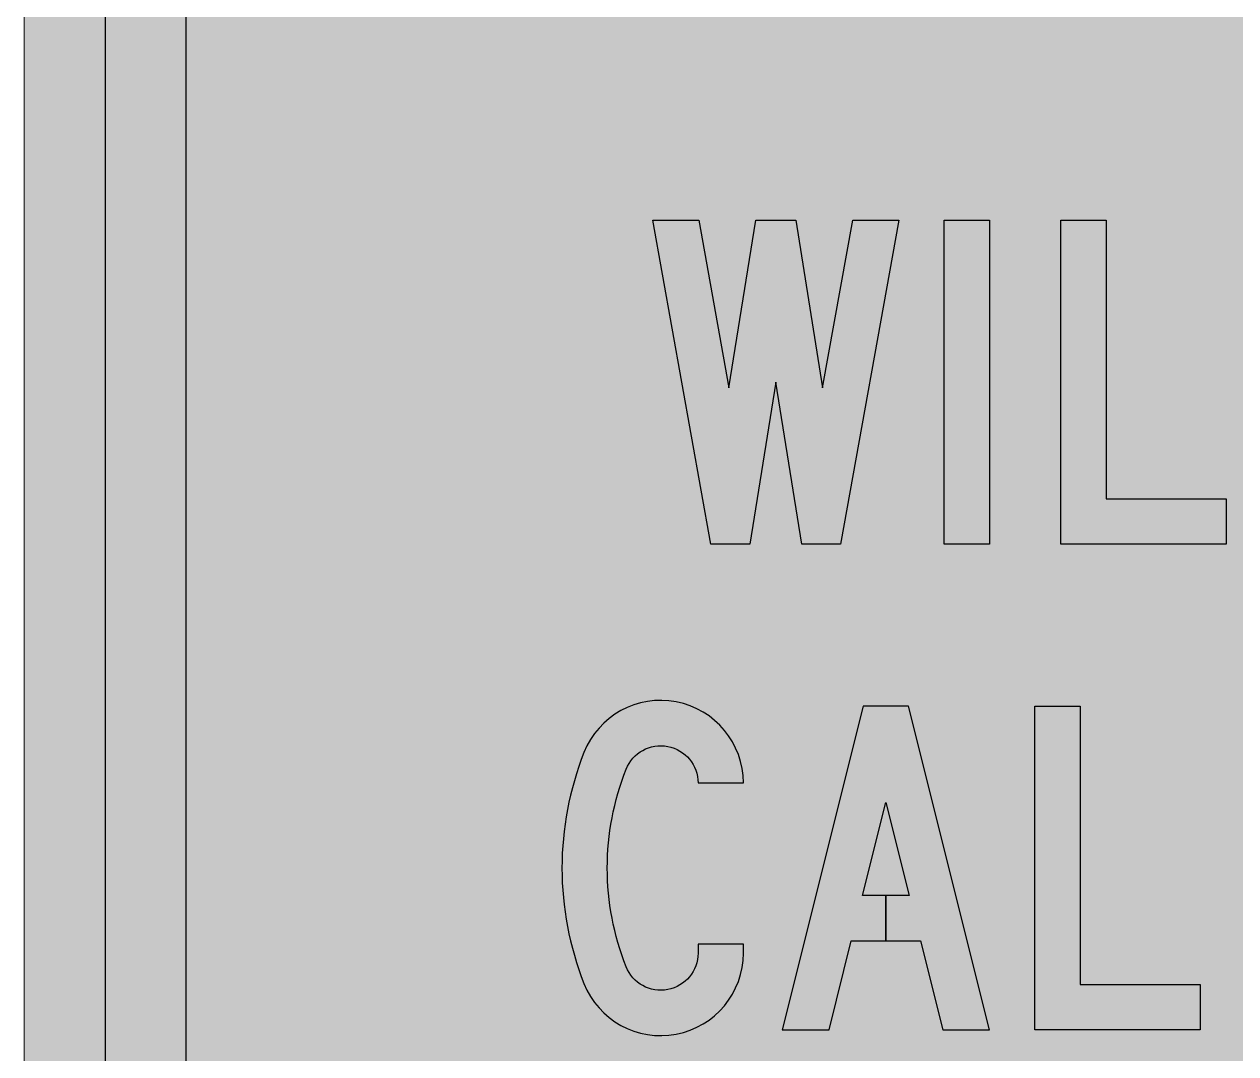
# Model space of a CAD drawing. Header units: millimetres. Extents: x 4103 to 4403, y 3794 to 4144.
# Drawn here: x 4103.4 to 4178.2, y 3842.3 to 3905.9 of the extents above; entities that cross this region are included whole.
import ezdxf

# ---------------------------------------------------------------- set-up
doc = ezdxf.new("R2010")
doc.units = ezdxf.units.MM
doc.layers.add('GREEN', color=7, linetype='Continuous', true_color=0x007f00)
doc.layers.add('GSCOLORFILL', color=7, linetype='Continuous', lineweight=0)

# ---------------------------------------------------------------- blocks, each defined once
blk = doc.blocks.new('NR-GM-31-6')
at = {"layer": 'GREEN', "true_color": 0x007f00}
blk.add_hatch(color=96, dxfattribs=at).paths.add_polyline_path([(-124.952, 5), (124.998, 5, 0.414214), (144.998, 25), (144.998, 325, 0.414214), (124.998, 345), (-125.002, 345, 0.414214), (-145.002, 325), (-145.002, 25, 0.414214), (-125.002, 5), (-125.002, 10, -0.414214), (-140.002, 25), (-140.002, 325, -0.414214), (-125.002, 340), (124.998, 340, -0.414214), (139.998, 325), (139.998, 25, -0.414214), (124.998, 10), (-124.952, 10)])
at = {"layer": 'GREEN', "linetype": 'Continuous', "true_color": 0x007f00}
for points in [[(-106.494, 89.649), (-104.838, 100), (-102.367, 100), (-100.711, 89.649), (-98.847, 100), (-96.002, 100), (-99.602, 80), (-102.002, 80), (-103.602, 90), (-105.202, 80), (-107.602, 80), (-111.202, 100), (-108.358, 100)], [(-93.202, 100), (-90.402, 100), (-90.402, 80), (-93.202, 80)], [(-86.002, 100), (-83.202, 100), (-83.202, 82.8), (-75.802, 82.8), (-75.802, 80), (-86.002, 80)], [(-108.403, 65.25), (-105.603, 65.25, 0.827503), (-115.445, 67.125, 0.190476), (-115.445, 52.875, 0.827503), (-105.603, 54.75), (-105.603, 55.3), (-108.403, 55.3), (-108.403, 54.75, -0.827503), (-112.841, 53.904, -0.190476), (-112.841, 66.096, -0.827503)], [(-95.402, 70), (-98.202, 70), (-103.202, 50), (-100.316, 50), (-98.941, 55.5), (-96.802, 55.5), (-96.802, 58.3), (-98.241, 58.3), (-96.802, 64.055), (-95.364, 58.3), (-96.801, 58.3), (-96.801, 55.5), (-94.664, 55.5), (-93.289, 50), (-90.402, 50)], [(-87.602, 70), (-84.802, 70), (-84.802, 52.8), (-77.402, 52.8), (-77.402, 50), (-87.602, 50)]]:
    blk.add_hatch(color=96, dxfattribs=at).paths.add_polyline_path(points)
at = {"layer": 'GSCOLORFILL', "true_color": 0xf5f5f5, "transparency": 33554687}
blk.add_hatch(color=7, dxfattribs=at).paths.add_polyline_path([(-125.002, 0), (124.998, 0, 0.414214), (149.998, 25), (149.998, 325, 0.414214), (124.998, 350), (-125.002, 350, 0.414214), (-150.002, 325), (-150.002, 25, 0.414214)])
at = {"layer": 'GREEN', "linetype": 'Continuous', "transparency": 33554687}
blk.add_lwpolyline([(-124.952, 5), (124.998, 5, 0.414214), (144.998, 25), (144.998, 325, 0.414214), (124.998, 345), (-125.002, 345, 0.414214), (-145.002, 325), (-145.002, 25, 0.414214), (-125.002, 5), (-125.002, 10, -0.414214), (-140.002, 25), (-140.002, 325, -0.414214), (-125.002, 340), (124.998, 340, -0.414214), (139.998, 325), (139.998, 25, -0.414214), (124.998, 10), (-124.952, 10), (-124.952, 5)], format="xyb", close=True, dxfattribs=at).dxf.unprotected_set("ltscale", 0)
at = {"layer": 'GREEN', "color": 96, "true_color": 0x007f00}
for points in [[(-106.494, 89.649), (-104.838, 100), (-102.367, 100), (-100.711, 89.649), (-98.847, 100), (-96.002, 100), (-99.602, 80), (-102.002, 80), (-103.602, 90), (-105.202, 80), (-107.602, 80), (-111.202, 100), (-108.358, 100)], [(-93.202, 100), (-90.402, 100), (-90.402, 80), (-93.202, 80)], [(-86.002, 100), (-83.202, 100), (-83.202, 82.8), (-75.802, 82.8), (-75.802, 80), (-86.002, 80)], [(-96.802, 58.3), (-98.241, 58.3), (-96.802, 64.055), (-95.364, 58.3), (-96.801, 58.3), (-96.801, 55.5), (-94.664, 55.5), (-93.289, 50), (-90.402, 50), (-95.402, 70), (-98.202, 70), (-103.202, 50), (-100.316, 50), (-98.941, 55.5), (-96.802, 55.5)], [(-87.602, 70), (-84.802, 70), (-84.802, 52.8), (-77.402, 52.8), (-77.402, 50), (-87.602, 50)]]:
    blk.add_lwpolyline(points, close=True, dxfattribs=at)
blk.add_lwpolyline([(-108.403, 54.75, -0.827503), (-112.841, 53.904, -0.190476), (-112.841, 66.096, -0.827503), (-108.403, 65.25), (-105.603, 65.25, 0.827503), (-115.445, 67.125, 0.190476), (-115.445, 52.875, 0.827503), (-105.603, 54.75), (-105.603, 55.3), (-108.403, 55.3)], format="xyb", close=True, dxfattribs=at)
at = {"layer": 'GSCOLORFILL', "color": 4}
blk.add_lwpolyline([(-124.997, 0), (124.998, 0, 0.414214), (149.998, 25), (149.998, 325, 0.414214), (124.998, 350), (-125.002, 350, 0.414214), (-150.002, 325), (-150.002, 25, 0.414214), (-125.002, 0)], format="xyb", dxfattribs=at)

msp = doc.modelspace()

# ---------------------------------------------------------------- block references
msp.add_blockref('NR-GM-31-6', (4253.365, 3793.8))

doc.saveas('drawing.dxf')
